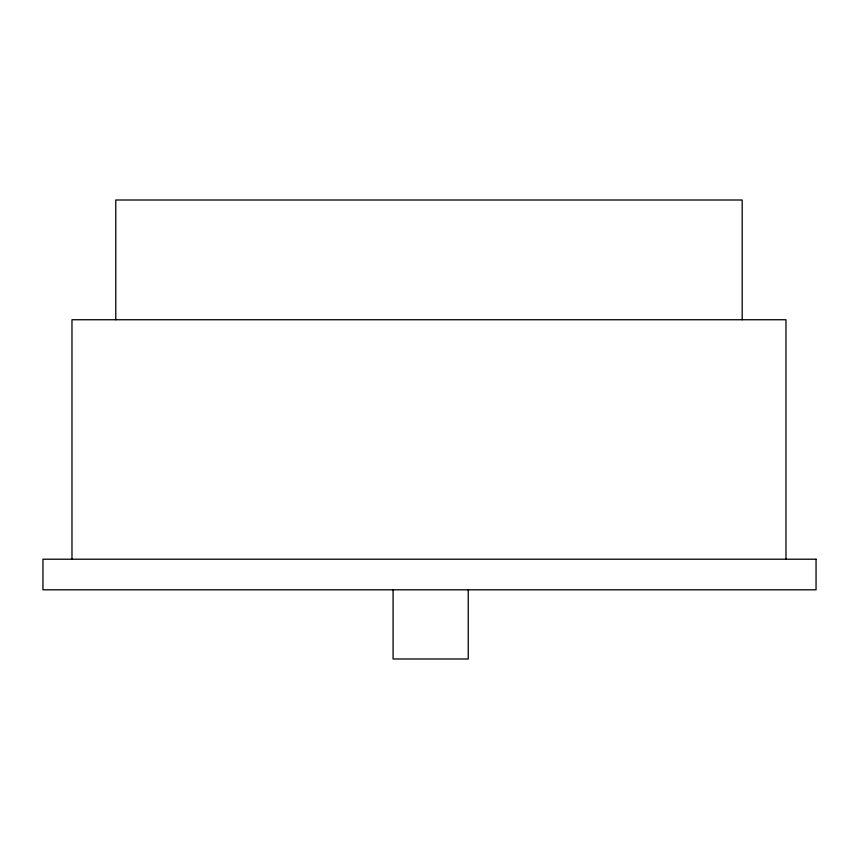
<?xml version="1.0" encoding="UTF-8"?>
<svg xmlns="http://www.w3.org/2000/svg" width="859" height="859" viewBox="0 0 859 859"><rect width="100%" height="100%" fill="white"/><g stroke="black" fill="none" stroke-linecap="round" stroke-linejoin="round"><path stroke-width="1.29" d="M785.985 559.209L785.985 319.741L71.973 319.741L71.973 559.209M742.187 319.741L742.187 200.007L115.772 200.007L115.772 319.741M468.241 589.8L468.241 658.993L393.089 658.993L393.089 589.8M816.05 559.209L42.95 559.209L42.95 589.8L816.05 589.8L816.05 559.209"/></g></svg>
